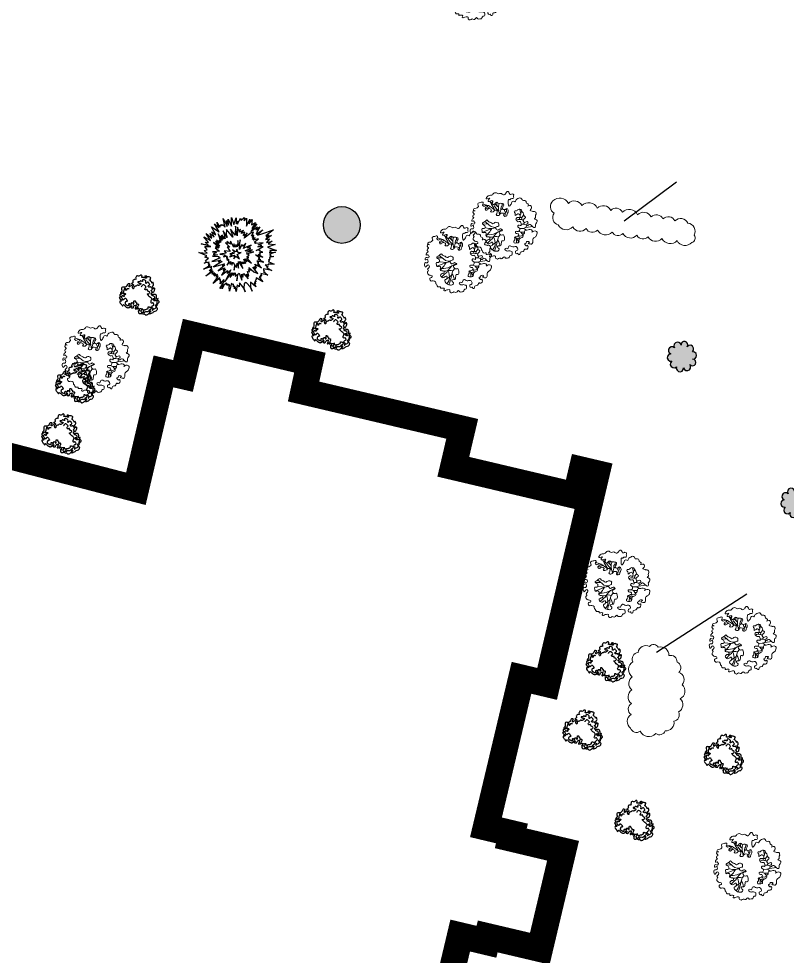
# Model space of a CAD drawing. Header units: metres. Extents: x 180 to 3220, y 13789 to 15035.
# Drawn here: x 710.4 to 739.44, y 14719.21 to 14754.6 of the extents above; entities that cross this region are included whole.
import ezdxf

# ---------------------------------------------------------------- set-up
doc = ezdxf.new("R2010")
doc.units = ezdxf.units.M
doc.header["$MEASUREMENT"] = 0
doc.linetypes.add('482 Границы районов', pattern=[5, 3, -1, 0, -1])
for name, color, linetype in [('!!!_1. Дендра_выноски_сохранить', 7, 'Continuous'), ('!!!_Условные обозначения на ЛИСТ', 7, 'Continuous'), ('04 Дендроплан (существующие растения)', 7, 'Continuous'), ('04 Дендроплан (удаление)', 240, 'Continuous'), ('04 План (существующие кустарники)', 7, 'Continuous'), ('50 Дендроплан - Деревья вырубаемые', 7, 'Continuous')]:
    doc.layers.add(name, color=color, linetype=linetype)
doc.layers.get('50 Дендроплан - Деревья вырубаемые').off()

# ---------------------------------------------------------------- blocks, each defined once
blk = doc.blocks.new('A$C442D7FB9')
at = {"layer": '04 Дендроплан (удаление)', "lineweight": 30}
h = blk.add_hatch(color=0, dxfattribs=at)
h.dxf.hatch_style = 1
edge = h.paths.add_edge_path()
edge.add_arc((0, 0), 0.5, 0, 360)
at = {"layer": '04 Дендроплан (удаление)', "color": 0, "lineweight": 30}
blk.add_circle((0, 0), 0.5, dxfattribs=at)
blk = doc.blocks.new('A$Cb4aaf1f0')
at = {"layer": '04 Дендроплан (удаление)'}
h = blk.add_hatch(color=0, dxfattribs=at)
h.dxf.hatch_style = 1
h.paths.add_polyline_path([(0.394, 0.178), (0.394, 0.178), (0.436, 0.242), (0.436, 0.32), (0.397, 0.387), (0.33, 0.422), (0.253, 0.414), (0.192, 0.37), (0.217, 0.426), (0.211, 0.489), (0.177, 0.539), (0.122, 0.568), (0.06, 0.568), (0.008, 0.54), (-0.026, 0.489), (-0.033, 0.426), (-0.06, 0.49), (-0.116, 0.532), (-0.185, 0.541), (-0.25, 0.515), (-0.293, 0.46), (-0.304, 0.39), (-0.279, 0.326), (-0.339, 0.363), (-0.408, 0.366), (-0.47, 0.333), (-0.508, 0.273), (-0.512, 0.204), (-0.48, 0.14), (-0.423, 0.102), (-0.496, 0.077), (-0.545, 0.018), (-0.555, -0.058), (-0.523, -0.128), (-0.46, -0.17), (-0.383, -0.173), (-0.432, -0.233), (-0.441, -0.309), (-0.41, -0.379), (-0.346, -0.421), (-0.271, -0.424), (-0.203, -0.385), (-0.213, -0.455), (-0.185, -0.52), (-0.131, -0.562), (-0.061, -0.573), (0.004, -0.548), (0.048, -0.493), (0.06, -0.425), (0.093, -0.486), (0.151, -0.524), (0.221, -0.528), (0.283, -0.497), (0.322, -0.44), (0.322, -0.358), (0.298, -0.306), (0.348, -0.343), (0.409, -0.351), (0.467, -0.33), (0.508, -0.284), (0.522, -0.223), (0.506, -0.164), (0.462, -0.119), (0.403, -0.1), (0.48, -0.084), (0.535, -0.03), (0.553, 0.044), (0.53, 0.119), (0.47, 0.168)])
at = {"layer": '04 Дендроплан (удаление)', "flags": 128}
blk.add_lwpolyline([(0.394, 0.178), (0.394, 0.178), (0.436, 0.242), (0.436, 0.32), (0.397, 0.387), (0.33, 0.422), (0.253, 0.414), (0.192, 0.37), (0.217, 0.426), (0.211, 0.489), (0.177, 0.539), (0.122, 0.568), (0.06, 0.568), (0.008, 0.54), (-0.026, 0.489), (-0.033, 0.426), (-0.06, 0.49), (-0.116, 0.532), (-0.185, 0.541), (-0.25, 0.515), (-0.293, 0.46), (-0.304, 0.39), (-0.279, 0.326), (-0.339, 0.363), (-0.408, 0.366), (-0.47, 0.333), (-0.508, 0.273), (-0.512, 0.204), (-0.48, 0.14), (-0.423, 0.102), (-0.496, 0.077), (-0.545, 0.018), (-0.555, -0.058), (-0.523, -0.128), (-0.46, -0.17), (-0.383, -0.173), (-0.432, -0.233), (-0.441, -0.309), (-0.41, -0.379), (-0.346, -0.421), (-0.271, -0.424), (-0.203, -0.385), (-0.213, -0.455), (-0.185, -0.52), (-0.131, -0.562), (-0.061, -0.573), (0.004, -0.548), (0.048, -0.493), (0.06, -0.425), (0.093, -0.486), (0.151, -0.524), (0.221, -0.528), (0.283, -0.497), (0.322, -0.44), (0.322, -0.358), (0.298, -0.306), (0.348, -0.343), (0.409, -0.351), (0.467, -0.33), (0.508, -0.284), (0.522, -0.223), (0.506, -0.164), (0.462, -0.119), (0.403, -0.1), (0.48, -0.084), (0.535, -0.03), (0.553, 0.044), (0.53, 0.119), (0.47, 0.168)], close=True, dxfattribs=at)
blk = doc.blocks.new('Лиственное дерево существующее')
at = {"color": 114, "lineweight": 0}
for p, q in [((-1.275, 1.287), (-1.119, 1.252)), ((-1.119, 1.252), (-0.938, 1.195)), ((-0.938, 1.195), (-0.761, 1.08)), ((-0.799, 1.368), (-0.859, 1.458)), ((-0.751, 1.267), (-0.799, 1.368)), ((-0.782, 1.333), (-0.669, 1.479)), ((-0.639, 1.076), (-0.751, 1.267)), ((-0.62, 1.247), (-0.563, 1.155)), ((-0.563, 1.155), (-0.46, 1.026)), ((-0.403, 1.17), (-0.548, 1.306)), ((-0.427, 1.275), (-0.411, 1.393)), ((-0.415, 1.181), (-0.427, 1.275)), ((-0.334, 1.1), (-0.403, 1.17)), ((-0.337, 1.006), (-0.332, 1.162)), ((-0.332, 1.162), (-0.28, 1.33)), ((-0.173, 1.105), (-0.103, 1.192)), ((-0.103, 1.192), (-0.105, 1.321)), ((-0.829, 1.124), (-1.138, 0.99)), ((-0.761, 1.08), (-0.541, 0.917)), ((-0.541, 0.917), (-0.639, 1.076)), ((-0.46, 1.026), (-0.309, 0.866)), ((-0.309, 0.866), (-0.337, 1.006)), ((-0.285, 0.754), (-0.309, 0.866)), ((-0.266, 0.631), (-0.285, 0.754)), ((-0.266, 0.631), (-0.221, 0.786)), ((-0.221, 0.786), (-0.18, 0.943)), ((-0.183, 1.016), (-0.173, 1.105)), ((-0.18, 0.943), (-0.183, 1.016)), ((-0.18, 0.943), (-0.086, 1.015)), ((0.011, 0.712), (0.08, 0.738)), ((0.058, 0.845), (0.018, 0.955)), ((0.027, 0.553), (0.067, 0.65)), ((0.098, 0.768), (0.058, 0.845)), ((0.067, 0.65), (0.08, 0.738)), ((0.08, 0.738), (0.145, 0.845)), ((0.145, 0.845), (0.151, 1.018)), ((1.012, 0.68), (0.961, 0.98)), ((0.98, 0.595), (1.012, 0.68)), ((1.002, 0.737), (1.083, 0.859)), ((1.191, 0.617), (1.088, 0.479)), ((-1.081, 0.093), (-1.287, 0.08)), ((-0.976, 0.096), (-1.147, 0.235)), ((-0.973, 0.093), (-1.081, 0.093)), ((-0.885, 0.021), (-0.976, 0.096)), ((-0.772, -0.073), (-0.885, 0.021)), ((0.748, 0.317), (0.854, 0.368)), ((0.854, 0.368), (1.012, 0.353)), ((0.912, 0.363), (0.952, 0.477)), ((1.088, 0.479), (0.952, 0.477)), ((1.012, 0.353), (1.103, 0.344)), ((1.044, 0.078), (1.18, 0.078)), ((1.088, 0.479), (1.064, 0.348)), ((1.103, 0.344), (1.176, 0.338)), ((1.18, 0.078), (1.236, 0.183)), ((1.18, 0.078), (1.336, 0.043)), ((-1.169, -0.374), (-1.309, -0.418)), ((-0.931, -0.27), (-1.169, -0.374)), ((-1.091, -0.147), (-1.147, -0.134)), ((-0.91, -0.179), (-1.091, -0.147)), ((-0.95, -0.489), (-1.084, -0.647)), ((-0.882, -0.56), (-1.076, -0.551)), ((-0.86, -0.395), (-0.95, -0.489)), ((-0.739, -0.188), (-0.931, -0.27)), ((-0.739, -0.188), (-0.91, -0.179)), ((-0.641, -0.519), (-0.882, -0.56)), ((-0.821, -0.312), (-0.86, -0.395)), ((-0.739, -0.188), (-0.821, -0.312)), ((-0.638, -0.11), (-0.772, -0.073)), ((-0.5, -0.151), (-0.739, -0.188)), ((-0.386, -0.406), (-0.641, -0.519)), ((-0.489, -0.116), (-0.638, -0.11)), ((-0.514, -0.534), (-0.624, -0.681)), ((-0.386, -0.406), (-0.514, -0.534)), ((-0.113, -0.252), (-0.386, -0.406)), ((-0.212, -0.551), (-0.335, -0.691)), ((0.87, -0.356), (1.013, -0.408)), ((0.953, -0.18), (1.158, -0.176)), ((1.013, -0.408), (1.247, -0.408)), ((1.013, -0.408), (1.096, -0.512)), ((1.158, -0.176), (1.317, -0.128)), ((1.158, -0.176), (1.267, -0.218)), ((1.267, -0.218), (1.367, -0.287)), ((1.317, -0.128), (1.739, -0.074)), ((1.328, -0.127), (1.373, -0.019)), ((-0.804, -0.883), (-0.997, -1.067)), ((-0.75, -0.714), (-0.864, -0.716)), ((-0.699, -0.796), (-0.804, -0.883)), ((-0.624, -0.681), (-0.75, -0.714)), ((-0.624, -0.681), (-0.699, -0.796)), ((-0.629, -1.132), (-0.696, -1.173)), ((-0.532, -1.058), (-0.629, -1.132)), ((-0.525, -0.67), (-0.624, -0.681)), ((-0.624, -0.681), (-0.572, -0.807)), ((-0.572, -0.807), (-0.55, -0.923)), ((-0.55, -0.923), (-0.535, -1.06)), ((-0.535, -1.06), (-0.535, -1.187)), ((-0.408, -0.969), (-0.532, -1.058)), ((-0.427, -0.678), (-0.525, -0.67)), ((-0.422, -1.093), (-0.47, -1.242)), ((-0.335, -0.691), (-0.427, -0.678)), ((-0.408, -0.969), (-0.422, -1.093)), ((-0.335, -0.691), (-0.408, -0.969)), ((-0.381, -0.865), (-0.316, -0.99)), ((-0.316, -0.99), (-0.275, -1.107)), ((-0.275, -1.107), (-0.238, -1.23)), ((0.682, -0.698), (0.762, -0.798)), ((0.762, -0.798), (0.755, -1.059)), ((0.762, -0.798), (0.835, -0.77)), ((0.762, -0.798), (0.907, -0.988)), ((0.835, -0.77), (0.929, -0.824)), ((0.873, -0.622), (0.961, -0.786)), ((0.873, -0.622), (0.993, -0.651)), ((0.993, -0.651), (1.163, -0.596)), ((-0.622, -1.395), (-0.691, -1.474)), ((-0.566, -1.298), (-0.622, -1.395)), ((-0.535, -1.187), (-0.566, -1.298)), ((-0.515, -1.373), (-0.564, -1.545)), ((-0.47, -1.242), (-0.515, -1.373))]:
    blk.add_line(p, q, dxfattribs=at)
for points, knots in [([(-1.863, -0.802), (-1.881, -0.757), (-1.747, -0.684), (-1.911, -0.574), (-1.692, -0.517), (-1.79, -0.294), (-1.907, -0.385), (-1.984, -0.55), (-2.059, -0.321), (-1.999, -0.175), (-1.894, -0.235), (-1.819, -0.16), (-1.828, -0.083), (-1.849, 0.055), (-2.007, -0.094), (-1.999, 0.047), (-1.938, 0.153), (-1.832, 0.046), (-1.733, 0.144), (-1.793, 0.214), (-1.838, 0.303), (-1.955, 0.22), (-1.946, 0.341), (-1.898, 0.392), (-1.788, 0.464), (-1.907, 0.519), (-1.872, 0.623), (-1.76, 0.663), (-1.864, 0.745), (-1.889, 0.84), (-1.824, 0.904), (-1.659, 0.854), (-1.891, 0.903), (-1.808, 1.034), (-1.683, 1.022), (-1.589, 1.081), (-1.522, 1.172), (-1.609, 1.251), (-1.548, 1.37), (-1.423, 1.371), (-1.266, 1.445), (-1.233, 1.311), (-1.326, 1.255), (-1.263, 1.188), (-1.194, 1.144), (-1.114, 1.199), (-1.035, 1.222), (-0.951, 1.163), (-1.052, 1.106), (-1.123, 1.075), (-1.151, 0.983), (-1.088, 0.91), (-0.99, 0.942), (-0.937, 1.041), (-0.833, 0.999), (-0.758, 0.957), (-0.756, 0.875), (-0.858, 0.837), (-0.695, 0.783), (-0.611, 0.852), (-0.527, 0.951), (-0.375, 0.902), (-0.426, 0.79), (-0.418, 0.708), (-0.488, 0.654), (-0.425, 0.592), (-0.354, 0.593), (-0.251, 0.613), (-0.225, 0.746), (-0.105, 0.754), (0.053, 0.733), (-0.044, 0.628), (0.019, 0.538), (0.099, 0.557), (0.195, 0.575), (0.173, 0.707), (0.273, 0.796), (0.262, 0.925), (0.181, 1.071), (0.093, 0.951), (-0.002, 0.952), (-0.083, 0.981), (-0.098, 1.072), (-0.033, 1.146), (0.02, 1.288), (-0.113, 1.322), (-0.213, 1.354), (-0.344, 1.304), (-0.427, 1.44), (-0.522, 1.344), (-0.56, 1.288), (-0.617, 1.228), (-0.671, 1.281), (-0.73, 1.337), (-0.664, 1.401), (-0.662, 1.525), (-0.806, 1.471), (-0.975, 1.423), (-0.933, 1.56), (-0.796, 1.69), (-0.974, 1.592), (-1.114, 1.604), (-1.027, 1.718), (-0.966, 1.811), (-0.835, 1.824), (-0.696, 1.818), (-0.625, 1.999), (-0.435, 1.978), (-0.317, 1.874), (-0.169, 1.993), (-0.037, 1.791), (0.118, 1.927), (0.171, 2.072), (0.331, 2.017), (0.32, 1.881), (0.433, 1.862), (0.5, 1.939), (0.63, 1.849), (0.551, 1.757), (0.61, 1.682), (0.54, 1.583), (0.423, 1.658), (0.38, 1.528), (0.285, 1.601), (0.255, 1.442), (0.259, 1.344), (0.267, 1.066), (0.442, 1.277), (0.452, 1.397), (0.554, 1.491), (0.691, 1.367), (0.706, 1.583), (0.847, 1.604), (0.949, 1.69), (1.08, 1.634), (1.107, 1.482), (1.251, 1.539), (1.364, 1.464), (1.332, 1.318), (1.543, 1.296), (1.4, 1.122), (1.6, 1.263), (1.746, 1.049), (1.497, 0.884), (1.694, 0.879), (1.77, 0.828), (1.885, 0.882), (1.984, 0.691), (1.87, 0.579), (1.951, 0.461), (1.781, 0.392), (1.935, 0.365), (2.026, 0.299), (1.993, 0.151), (1.874, 0.063), (1.942, -0.057), (1.852, -0.164), (1.705, -0.058), (1.57, 0.123), (1.46, -0.006), (1.368, -0.037), (1.309, 0.063), (1.418, 0.081), (1.488, 0.156), (1.387, 0.288), (1.293, 0.151), (1.168, 0.211), (1.158, 0.338), (1.232, 0.414), (1.37, 0.508), (1.152, 0.589), (1.19, 0.754), (1.08, 0.827), (1.07, 0.942), (0.965, 0.989), (0.834, 0.976), (0.764, 0.841), (0.611, 0.902), (0.608, 0.768), (0.711, 0.734), (0.641, 0.537), (0.789, 0.661), (0.881, 0.732), (0.967, 0.639), (0.997, 0.553), (0.953, 0.449), (0.855, 0.484), (0.758, 0.479), (0.688, 0.371), (0.775, 0.293), (0.847, 0.19), (0.983, 0.282), (1.029, 0.149), (1.046, 0.081), (1.054, -0.055), (0.876, 0.088), (0.805, -0.111), (0.954, -0.136), (0.971, -0.254), (0.916, -0.36), (0.806, -0.365), (0.663, -0.342), (0.715, -0.526), (0.851, -0.462), (0.924, -0.585), (0.833, -0.657), (0.756, -0.694), (0.608, -0.696), (0.717, -0.859), (0.553, -0.942), (0.629, -1.071), (0.741, -1.059), (0.834, -1.056), (0.93, -0.996), (0.884, -0.867), (0.981, -0.75), (1.119, -0.739), (1.208, -0.591), (1.044, -0.489), (1.259, -0.545), (1.236, -0.392), (1.278, -0.271), (1.407, -0.301), (1.52, -0.244), (1.647, -0.243), (1.757, -0.342), (1.628, -0.447), (1.834, -0.304), (1.938, -0.341), (2.024, -0.427), (1.983, -0.534), (1.959, -0.679), (1.81, -0.72), (1.719, -0.862), (1.775, -0.997), (1.685, -1.157), (1.583, -1.102), (1.385, -1.113), (1.618, -0.979), (1.443, -0.96), (1.345, -0.98), (1.358, -1.093), (1.215, -1.09), (1.3, -1.192), (1.368, -1.263), (1.45, -1.161), (1.466, -1.327), (1.427, -1.431), (1.321, -1.45), (1.23, -1.407), (1.216, -1.557), (1.107, -1.596), (0.975, -1.601), (0.989, -1.703), (0.947, -1.778), (0.841, -1.769), (0.866, -1.645), (0.75, -1.749), (0.684, -1.637), (0.696, -1.538), (0.781, -1.521), (0.846, -1.457), (0.816, -1.355), (0.745, -1.251), (0.631, -1.287), (0.523, -1.314), (0.445, -1.241), (0.335, -1.218), (0.262, -1.295), (0.252, -1.455), (0.133, -1.345), (0.026, -1.44), (0.118, -1.522), (0.208, -1.565), (0.318, -1.52), (0.405, -1.554), (0.514, -1.588), (0.498, -1.691), (0.507, -1.814), (0.369, -1.786), (0.336, -1.883), (0.301, -1.974), (0.195, -1.957), (0.081, -2.01), (0.01, -1.844), (-0.069, -1.968), (-0.163, -2.035), (-0.279, -1.927), (-0.37, -2.065), (-0.477, -2.008), (-0.522, -1.934), (-0.473, -1.822), (-0.649, -1.838), (-0.74, -1.86), (-0.831, -1.93), (-0.905, -1.848), (-0.791, -1.771), (-0.94, -1.709), (-1.095, -1.791), (-1.036, -1.621), (-1.266, -1.715), (-1.272, -1.547), (-1.369, -1.482), (-1.348, -1.343), (-1.503, -1.274), (-1.621, -1.34), (-1.705, -1.268), (-1.734, -1.19), (-1.693, -1.089), (-1.578, -1.13), (-1.56, -1.01), (-1.655, -0.965), (-1.758, -0.976), (-1.811, -0.902), (-1.875, -0.857), (-1.857, -0.816), (-1.863, -0.802)], [0, 0, 0, 0, 0.144623, 0.231167, 0.368861, 0.533358, 0.626687, 0.740408, 0.935226, 1.031861, 1.128241, 1.198256, 1.294402, 1.368689, 1.507955, 1.574673, 1.679777, 1.79119, 1.883627, 1.959993, 2.039207, 2.131319, 2.201489, 2.277769, 2.379891, 2.45347, 2.54984, 2.629417, 2.713756, 2.836131, 2.877797, 2.974434, 3.098533, 3.174839, 3.310795, 3.448506, 3.489216, 3.62255, 3.689433, 3.833718, 3.988827, 4.05943, 4.152735, 4.217846, 4.281087, 4.383199, 4.466591, 4.525335, 4.60464, 4.706041, 4.777196, 4.850967, 4.941557, 5.035937, 5.13954, 5.219117, 5.28068, 5.339424, 5.435055, 5.564599, 5.681514, 5.792988, 5.892227, 5.976975, 6.036908, 6.095646, 6.173749, 6.252212, 6.380922, 6.484525, 6.602635, 6.692872, 6.777965, 6.844717, 6.928444, 7.02051, 7.167213, 7.282, 7.407383, 7.507264, 7.609206, 7.678412, 7.741177, 7.842553, 7.980652, 8.063007, 8.187574, 8.307662, 8.420868, 8.524456, 8.606097, 8.65359, 8.733663, 8.78115, 8.875736, 8.947733, 9.070923, 9.223371, 9.297752, 9.425798, 9.577891, 9.656402, 9.742281, 9.880076, 10.010368, 10.101704, 10.271449, 10.469408, 10.556507, 10.704089, 10.878467, 11.055291, 11.171089, 11.284149, 11.417731, 11.482645, 11.567427, 11.68373, 11.77169, 11.843492, 11.921933, 12.039354, 12.124248, 12.185085, 12.279334, 12.442083, 12.611011, 12.797738, 12.921046, 13.015017, 13.129765, 13.27535, 13.406716, 13.521304, 13.644281, 13.753137, 13.886642, 13.991763, 14.093139, 14.248215, 14.338926, 14.451134, 14.636917, 14.813923, 14.953979, 15.006047, 15.083831, 15.270441, 15.402543, 15.48891, 15.598301, 15.682028, 15.794092, 15.927518, 16.058446, 16.173604, 16.260996, 16.378012, 16.633999, 16.747204, 16.817387, 16.885538, 16.980265, 17.054418, 17.157369, 17.299589, 17.380857, 17.502298, 17.608515, 17.708493, 17.875073, 18.018008, 18.132164, 18.220812, 18.330672, 18.42764, 18.594846, 18.685597, 18.781631, 18.83834, 18.974753, 19.095535, 19.196942, 19.302834, 19.396624, 19.471771, 19.573189, 19.64865, 19.757506, 19.853667, 19.959896, 20.083661, 20.173311, 20.285247, 20.335982, 20.497146, 20.604648, 20.73546, 20.822811, 20.919446, 21.052361, 21.138111, 21.251311, 21.378508, 21.468801, 21.559641, 21.663684, 21.760796, 21.866457, 22.044178, 22.114637, 22.23047, 22.341438, 22.400666, 22.529106, 22.668332, 22.783263, 22.938439, 23.01956, 23.126312, 23.267144, 23.355432, 23.45979, 23.589203, 23.728577, 23.835857, 23.898351, 24.043906, 24.189962, 24.256212, 24.371649, 24.490581, 24.67199, 24.766696, 24.956099, 25.083087, 25.169948, 25.292933, 25.419422, 25.526836, 25.615518, 25.691414, 25.778638, 25.869312, 25.961297, 26.024928, 26.121298, 26.263466, 26.360434, 26.407027, 26.517617, 26.650303, 26.74818, 26.826653, 26.905094, 26.978885, 27.046871, 27.126191, 27.241376, 27.314599, 27.389769, 27.472839, 27.551312, 27.683547, 27.788448, 27.871841, 27.999501, 28.077604, 28.175679, 28.291585, 28.394565, 28.492933, 28.567087, 28.697918, 28.77954, 28.894137, 28.975271, 29.07451, 29.169691, 29.264917, 29.370694, 29.435998, 29.525045, 29.645134, 29.756428, 29.862319, 29.956635, 30.074745, 30.200153, 30.306664, 30.366297, 30.449133, 30.570729, 30.713328, 30.79014, 30.852634, 30.945669, 31.037541, 31.189615, 31.243213, 31.410359, 31.536232, 31.621622, 31.733558, 31.886269, 32.00739, 32.09115, 32.172123, 32.250875, 32.347965, 32.418568, 32.512539, 32.612542, 32.705135, 32.769699, 32.813194, 32.813194, 32.813194, 32.813194]), ([(-0.602, -1.531), (-0.637, -1.511), (-0.708, -1.467), (-0.788, -1.386), (-0.835, -1.244), (-0.712, -1.219), (-0.678, -1.13), (-0.654, -0.981), (-0.819, -1.048), (-0.915, -1.145), (-1.007, -1.056), (-1.104, -0.978), (-1.018, -0.888), (-0.949, -0.836), (-0.841, -0.875), (-0.83, -0.671), (-0.981, -0.711), (-1.12, -0.654), (-1.057, -0.535), (-1.096, -0.37), (-1.312, -0.5), (-1.319, -0.325), (-1.366, -0.145), (-1.189, -0.222), (-1.133, -0.117), (-1.133, 0.017), (-1.282, 0.029), (-1.313, 0.162), (-1.188, 0.195), (-1.12, 0.258), (-1.017, 0.368), (-0.96, 0.246), (-0.88, 0.2), (-0.773, 0.186), (-0.694, 0.064), (-0.588, 0.147), (-0.489, 0.209), (-0.378, 0.177), (-0.291, 0.112), (-0.324, 0.045), (-0.292, -0.066), (-0.449, -0.048), (-0.518, -0.154), (-0.453, -0.207), (-0.425, -0.292), (-0.309, -0.266), (-0.239, -0.183), (-0.144, -0.218), (-0.058, -0.305), (-0.195, -0.348), (-0.301, -0.387), (-0.272, -0.491), (-0.218, -0.55), (-0.136, -0.606), (-0.023, -0.531), (0.024, -0.659), (0.046, -0.756), (0.034, -0.851), (-0.017, -0.955), (-0.152, -0.883), (-0.141, -1.045), (-0.171, -1.124), (-0.178, -1.235), (-0.287, -1.228), (-0.413, -1.238), (-0.379, -1.369), (-0.286, -1.387), (-0.29, -1.469), (-0.332, -1.538), (-0.429, -1.563), (-0.519, -1.55), (-0.579, -1.545), (-0.602, -1.531)], [0, 0, 0, 0, 0.119147, 0.244704, 0.355195, 0.456841, 0.525213, 0.64652, 0.761794, 0.906015, 0.999107, 1.102214, 1.21292, 1.287506, 1.35766, 1.479239, 1.62773, 1.713089, 1.858081, 1.936445, 2.136108, 2.227757, 2.383509, 2.506371, 2.592801, 2.687321, 2.856666, 2.919037, 3.017629, 3.155387, 3.246677, 3.353704, 3.442539, 3.52579, 3.669986, 3.756325, 3.869148, 4.011227, 4.081037, 4.138722, 4.206699, 4.365743, 4.440415, 4.505889, 4.585073, 4.671725, 4.788569, 4.878809, 4.948708, 5.073582, 5.166391, 5.253695, 5.327262, 5.415765, 5.519566, 5.621336, 5.725491, 5.831081, 5.911981, 6.005594, 6.125346, 6.227321, 6.306075, 6.391977, 6.508685, 6.596002, 6.686109, 6.737432, 6.809051, 6.915906, 7.005912, 7.085383, 7.085383, 7.085383, 7.085383])]:
    blk.add_open_spline(points, degree=3, knots=knots, dxfattribs=at)
blk = doc.blocks.new('Ель существующая на участке')
at = {"color": 114}
for p, q in [((-1.458, 1.799), (-1.206, 1.556)), ((-1.179, 1.325), (-1.458, 1.799)), ((-1.333, 1.879), (-1.139, 1.603)), ((-1.206, 1.556), (-1.333, 1.879)), ((-1.139, 1.603), (-1.09, 1.769)), ((-1.09, 1.769), (-1.009, 1.694)), ((-1.009, 1.694), (-0.993, 1.763)), ((-0.993, 1.763), (-0.824, 1.608)), ((-0.954, 2.125), (-0.702, 1.636)), ((-0.824, 1.608), (-0.954, 2.125)), ((-0.733, 2.004), (-0.616, 1.724)), ((-0.702, 1.636), (-0.733, 2.004)), ((-0.65, 2.092), (-0.45, 1.669)), ((-0.616, 1.724), (-0.65, 2.092)), ((-0.45, 1.669), (-0.445, 2.184)), ((-0.445, 2.184), (-0.306, 1.755)), ((-0.306, 1.755), (-0.154, 2.172)), ((-0.154, 2.172), (-0.149, 1.793)), ((-0.149, 1.793), (-0.066, 1.965)), ((-0.074, 1.78), (0.112, 2.139)), ((-0.066, 1.965), (-0.074, 1.78)), ((0.112, 2.139), (0.143, 1.993)), ((0.143, 1.993), (0.32, 2.176)), ((0.32, 2.176), (0.325, 1.974)), ((0.325, 1.974), (0.467, 2.151)), ((0.467, 2.151), (0.464, 1.664)), ((0.464, 1.664), (0.671, 2.09)), ((0.671, 2.09), (0.622, 1.794)), ((0.622, 1.794), (0.804, 2.062)), ((1.1, 1.794), (0.724, 1.337)), ((0.804, 2.062), (0.771, 1.744)), ((0.771, 1.744), (1.012, 1.885)), ((1.012, 1.885), (0.79, 1.528)), ((0.79, 1.528), (1.1, 1.794)), ((-1.979, 1.214), (-1.627, 0.943)), ((-1.71, 0.802), (-1.979, 1.214)), ((-1.73, 1.211), (-1.483, 0.998)), ((-1.627, 0.943), (-1.73, 1.211)), ((-1.644, 1.621), (-1.179, 1.325)), ((-1.386, 1.137), (-1.644, 1.621)), ((-1.633, 1.308), (-1.386, 1.137)), ((-1.483, 0.998), (-1.633, 1.308)), ((-1.241, 1.197), (-1.093, 0.695)), ((-1.017, 0.804), (-1.241, 1.197)), ((-1.015, 1.144), (-0.937, 0.877)), ((-0.833, 0.89), (-1.015, 1.144)), ((-0.939, 1.373), (-0.833, 0.89)), ((-0.702, 0.968), (-0.939, 1.373)), ((-0.745, 1.451), (-0.755, 1.166)), ((-0.755, 1.166), (-0.702, 0.968)), ((-0.352, 0.993), (-0.745, 1.451)), ((-0.492, 1.486), (-0.352, 0.993)), ((-0.225, 1.119), (-0.492, 1.486)), ((-0.205, 1.668), (-0.225, 1.119)), ((-0.102, 1.066), (-0.205, 1.668)), ((-0.069, 1.59), (-0.102, 1.066)), ((-0.001, 1.383), (-0.069, 1.59)), ((0.104, 1.486), (-0.001, 1.383)), ((0.031, 1.295), (0.104, 1.486)), ((0.278, 1.406), (0.031, 1.295)), ((0.142, 1.222), (0.278, 1.406)), ((0.356, 1.3), (0.142, 1.222)), ((0.271, 1.101), (0.356, 1.3)), ((0.359, 1.187), (0.271, 1.101)), ((0.747, 1.255), (0.324, 0.935)), ((0.324, 0.935), (0.515, 1.252)), ((0.515, 1.252), (0.336, 1.059)), ((0.336, 1.059), (0.359, 1.187)), ((0.724, 1.337), (1.104, 1.616)), ((0.898, 1.288), (0.747, 1.255)), ((0.777, 1.079), (0.898, 1.288)), ((1.024, 1.447), (1.264, 1.616)), ((1.104, 1.616), (1.024, 1.447)), ((1.057, 1.168), (1.444, 1.447)), ((1.126, 1.375), (1.057, 1.168)), ((1.264, 1.616), (1.126, 1.375)), ((1.444, 1.447), (1.137, 1.107)), ((1.137, 1.107), (1.394, 1.187)), ((1.394, 1.187), (2.098, 1.444)), ((2.098, 1.444), (1.636, 1.071)), ((-2.28, 0.59), (-1.846, 0.542)), ((-1.694, 0.435), (-2.28, 0.59)), ((-2.103, 1.018), (-1.71, 0.802)), ((-1.84, 0.677), (-2.103, 1.018)), ((-2.034, 0.694), (-1.84, 0.677)), ((-1.846, 0.542), (-2.034, 0.694)), ((-1.521, 0.678), (-1.166, 0.383)), ((-1.139, 0.469), (-1.521, 0.678)), ((-1.406, 0.73), (-1.139, 0.469)), ((-1.212, 0.602), (-1.406, 0.73)), ((-1.343, 0.809), (-1.212, 0.602)), ((-1.154, 0.652), (-1.343, 0.809)), ((-1.199, 0.786), (-1.154, 0.652)), ((-1.093, 0.695), (-1.199, 0.786)), ((-1.095, 1.068), (-1.017, 0.804)), ((-0.937, 0.877), (-1.095, 1.068)), ((-0.795, 0.653), (-0.543, 0.395)), ((-0.653, 0.608), (-0.795, 0.653)), ((-0.724, 0.734), (-0.653, 0.608)), ((-0.505, 0.573), (-0.724, 0.734)), ((-0.501, 0.75), (-0.505, 0.573)), ((-0.307, 0.389), (-0.501, 0.75)), ((-0.294, 0.585), (-0.307, 0.389)), ((-0.207, 0.389), (-0.294, 0.585)), ((-0.055, 0.785), (-0.087, 0.421)), ((0.006, 0.472), (-0.055, 0.785)), ((0.077, 0.83), (0.006, 0.472)), ((0.049, 0.246), (0.077, 0.83)), ((0.423, 0.633), (0.239, 0.459)), ((0.281, 0.31), (0.423, 0.633)), ((0.918, 1.121), (0.777, 1.079)), ((0.812, 0.983), (0.918, 1.121)), ((0.91, 1.021), (0.812, 0.983)), ((0.832, 0.87), (0.91, 1.021)), ((0.988, 0.96), (0.832, 0.87)), ((0.873, 0.814), (0.988, 0.96)), ((1.192, 0.897), (0.873, 0.814)), ((0.925, 0.691), (1.192, 0.897)), ((1.031, 0.704), (0.925, 0.691)), ((0.981, 0.61), (1.031, 0.704)), ((1.472, 0.656), (0.981, 0.61)), ((0.981, 0.61), (0.981, 0.61)), ((1.167, 0.527), (1.472, 0.656)), ((1.979, 1.09), (1.617, 0.86)), ((1.617, 0.86), (1.866, 0.902)), ((1.636, 1.071), (1.832, 1.121)), ((1.866, 0.902), (1.669, 0.681)), ((1.669, 0.681), (2.023, 0.761)), ((1.832, 1.121), (1.683, 0.996)), ((1.683, 0.996), (1.979, 1.09)), ((2.023, 0.761), (1.772, 0.591)), ((1.772, 0.591), (2.204, 0.55)), ((-2.424, 0.067), (-1.904, 0.026)), ((-1.929, -0.137), (-2.424, 0.067)), ((-2.092, 0.181), (-1.918, 0.239)), ((-1.904, 0.026), (-2.092, 0.181)), ((-2.053, 0.424), (-1.694, 0.435)), ((-1.918, 0.239), (-2.053, 0.424)), ((-1.174, 0.147), (-1.592, 0.101)), ((-1.592, 0.101), (-1.34, 0.07)), ((-1.34, 0.07), (-1.544, -0.038)), ((-1.421, 0.353), (-1.174, 0.147)), ((-1.219, 0.323), (-1.421, 0.353)), ((-1.388, 0.449), (-1.219, 0.323)), ((-1.166, 0.383), (-1.388, 0.449)), ((-0.756, 0.024), (-1.147, -0.022)), ((-0.885, 0.173), (-0.756, 0.024)), ((-0.511, 0.137), (-0.885, 0.173)), ((-0.695, 0.411), (-0.511, 0.137)), ((-0.543, 0.395), (-0.695, 0.411)), ((-0.282, 0.008), (-0.534, -0.017)), ((-0.231, 0.092), (-0.414, 0.051)), ((-0.414, 0.051), (-0.282, 0.008)), ((-0.389, 0.239), (-0.231, 0.092)), ((-0.163, 0.107), (-0.389, 0.239)), ((-0.175, 0.553), (-0.207, 0.389)), ((-0.087, 0.421), (-0.175, 0.553)), ((-0.122, 0.27), (-0.163, 0.107)), ((-0.046, 0.057), (-0.122, 0.27)), ((-0.097, -0.053), (0.153, 0.062)), ((0.153, 0.062), (-0.046, 0.057)), ((0.188, 0.546), (0.049, 0.246)), ((0.239, 0.459), (0.188, 0.546)), ((0.388, 0.381), (0.281, 0.31)), ((0.381, 0.175), (0.73, 0.323)), ((0.836, 0.23), (0.381, 0.175)), ((0.749, 0.507), (0.388, 0.381)), ((0.459, -0.006), (0.914, 0.117)), ((0.468, 0.094), (0.836, 0.23)), ((0.914, 0.117), (0.468, 0.094)), ((0.501, 0.355), (0.749, 0.507)), ((0.73, 0.323), (0.501, 0.355)), ((1.049, 0.19), (1.464, 0.404)), ((1.288, 0.22), (1.049, 0.19)), ((1.155, 0.412), (1.386, 0.5)), ((1.464, 0.404), (1.155, 0.412)), ((1.386, 0.5), (1.167, 0.527)), ((1.245, 0.061), (1.454, 0.084)), ((1.321, -0.024), (1.245, 0.061)), ((1.27, 0.142), (1.288, 0.22)), ((1.454, 0.084), (1.27, 0.142)), ((2.204, 0.55), (1.733, 0.387)), ((1.733, 0.387), (2.278, 0.199)), ((1.941, 0.099), (1.844, 0.063)), ((1.844, 0.063), (2.223, 0.08)), ((2.223, 0.08), (1.849, -0.039)), ((2.278, 0.199), (1.882, 0.19)), ((1.882, 0.19), (1.941, 0.099)), ((-2.084, -0.565), (-1.951, -0.49)), ((-1.79, -0.523), (-2.084, -0.565)), ((-2.062, -0.212), (-1.929, -0.137)), ((-1.829, -0.266), (-2.062, -0.212)), ((-2.017, -0.423), (-1.829, -0.266)), ((-1.951, -0.49), (-2.017, -0.423)), ((-1.843, -0.6), (-1.79, -0.523)), ((-1.131, -0.256), (-1.632, -0.471)), ((-1.632, -0.471), (-1.083, -0.395)), ((-1.284, -0.072), (-1.597, -0.159)), ((-1.597, -0.159), (-1.207, -0.167)), ((-1.544, -0.038), (-1.284, -0.072)), ((-1.001, -0.471), (-1.3, -0.658)), ((-1.083, -0.395), (-1.244, -0.5)), ((-1.244, -0.5), (-1.001, -0.471)), ((-1.207, -0.167), (-1.229, -0.294)), ((-1.229, -0.294), (-1.131, -0.256)), ((-1.147, -0.022), (-0.815, -0.077)), ((-0.815, -0.077), (-0.921, -0.193)), ((-0.921, -0.193), (-0.711, -0.122)), ((-0.711, -0.122), (-0.76, -0.222)), ((-0.76, -0.222), (-0.682, -0.222)), ((-0.682, -0.222), (-0.747, -0.296)), ((-0.747, -0.296), (-0.669, -0.296)), ((-0.669, -0.296), (-0.721, -0.386)), ((-0.721, -0.386), (-0.621, -0.341)), ((-0.721, -0.689), (-0.508, -0.483)), ((-0.627, -0.534), (-0.721, -0.689)), ((-0.621, -0.341), (-0.627, -0.534)), ((-0.508, -0.483), (-0.547, -0.634)), ((-0.547, -0.634), (-0.408, -0.512)), ((-0.394, -0.07), (-0.539, -0.197)), ((-0.539, -0.197), (-0.259, -0.096)), ((-0.534, -0.017), (-0.394, -0.07)), ((-0.408, -0.512), (-0.424, -0.705)), ((-0.424, -0.705), (-0.35, -0.541)), ((-0.35, -0.541), (-0.269, -0.654)), ((-0.259, -0.096), (-0.294, -0.308)), ((-0.294, -0.308), (-0.172, -0.142)), ((-0.259, -0.096), (-0.259, -0.096)), ((-0.172, -0.142), (0.051, -0.307)), ((-0.172, -0.142), (-0.172, -0.142)), ((0.051, -0.307), (-0.097, -0.053)), ((-0.02, -0.868), (-0.013, -0.468)), ((-0.013, -0.468), (0.235, -0.887)), ((0.112, -0.481), (0.245, -0.61)), ((0.235, -0.887), (0.112, -0.481)), ((0.238, -0.497), (0.316, -0.623)), ((0.245, -0.61), (0.238, -0.497)), ((0.296, -0.326), (0.487, -0.494)), ((0.435, -0.597), (0.296, -0.326)), ((0.316, -0.623), (0.338, -0.51)), ((0.338, -0.51), (0.435, -0.597)), ((0.383, -0.317), (0.761, -0.568)), ((0.487, -0.494), (0.383, -0.317)), ((0.62, -0.067), (0.459, -0.006)), ((0.491, -0.257), (0.601, -0.241)), ((0.761, -0.568), (0.491, -0.257)), ((0.494, -0.19), (0.62, -0.067)), ((0.601, -0.241), (0.494, -0.19)), ((1.004, -0.077), (1.452, -0.208)), ((1.263, -0.264), (1.004, -0.077)), ((1.092, -0.425), (1.51, -0.521)), ((1.215, -0.543), (1.092, -0.425)), ((1.122, -0.526), (1.215, -0.543)), ((1.281, -0.71), (1.122, -0.526)), ((1.177, -0.357), (1.331, -0.37)), ((1.51, -0.521), (1.177, -0.357)), ((1.18, -0.047), (1.321, -0.024)), ((1.452, -0.208), (1.18, -0.047)), ((1.193, -0.287), (1.263, -0.264)), ((1.331, -0.37), (1.193, -0.287)), ((1.866, -0.442), (1.767, -0.477)), ((1.767, -0.477), (2.143, -0.635)), ((1.874, -0.325), (1.8, -0.386)), ((1.8, -0.386), (1.866, -0.442)), ((1.849, -0.039), (1.93, -0.068)), ((2.11, -0.176), (1.85, -0.231)), ((1.85, -0.231), (1.874, -0.325)), ((1.93, -0.068), (1.883, -0.137)), ((1.883, -0.137), (2.11, -0.176)), ((-2.136, -0.946), (-1.721, -0.697)), ((-1.627, -0.783), (-2.136, -0.946)), ((-1.547, -1.054), (-1.998, -1.361)), ((-1.998, -1.361), (-1.718, -1.098)), ((-1.857, -0.703), (-1.763, -0.614)), ((-1.721, -0.697), (-1.857, -0.703)), ((-1.763, -0.614), (-1.843, -0.6)), ((-1.799, -1.043), (-1.624, -0.877)), ((-1.61, -0.968), (-1.799, -1.043)), ((-1.718, -1.098), (-1.61, -0.968)), ((-1.699, -0.883), (-1.627, -0.783)), ((-1.624, -0.877), (-1.699, -0.883)), ((-1.612, -1.24), (-1.547, -1.054)), ((-1.525, -0.798), (-0.87, -0.607)), ((-1.3, -0.658), (-1.525, -0.798)), ((-0.85, -0.696), (-1.247, -1.042)), ((-1.247, -1.042), (-0.87, -0.854)), ((-0.812, -0.911), (-1.051, -1.294)), ((-1.051, -1.294), (-0.684, -1.017)), ((-0.87, -0.607), (-1.003, -0.741)), ((-1.003, -0.741), (-0.85, -0.696)), ((-0.87, -0.854), (-0.937, -1.013)), ((-0.937, -1.013), (-0.812, -0.911)), ((-0.481, -0.973), (-0.836, -1.706)), ((-0.695, -1.196), (-0.481, -0.973)), ((-0.684, -1.017), (-0.695, -1.196)), ((-0.269, -0.654), (-0.284, -0.997)), ((-0.284, -0.997), (-0.23, -0.71)), ((-0.23, -0.71), (-0.136, -0.839)), ((-0.136, -0.839), (-0.097, -0.578)), ((-0.097, -0.578), (-0.02, -0.868)), ((0.532, -1.077), (0.645, -1.105)), ((0.604, -1.366), (0.532, -1.077)), ((0.594, -0.964), (0.708, -0.992)), ((0.645, -1.105), (0.594, -0.964)), ((0.601, -0.829), (0.906, -1.096)), ((0.708, -0.992), (0.601, -0.829)), ((0.852, -0.816), (1.025, -0.914)), ((1.151, -1.2), (0.852, -0.816)), ((0.906, -1.096), (1.151, -1.2)), ((0.928, -0.766), (1.079, -0.845)), ((1.025, -0.914), (0.928, -0.766)), ((0.962, -0.64), (1.371, -0.86)), ((1.079, -0.845), (0.962, -0.64)), ((1.135, -0.642), (1.281, -0.71)), ((1.371, -0.86), (1.135, -0.642)), ((1.492, -1.078), (1.755, -1.308)), ((1.556, -1.084), (1.492, -1.078)), ((1.503, -0.926), (1.498, -1.001)), ((1.498, -1.001), (1.556, -1.084)), ((2.002, -1.026), (1.503, -0.926)), ((1.592, -0.677), (1.783, -0.791)), ((1.783, -0.702), (1.592, -0.677)), ((1.681, -0.785), (1.739, -0.871)), ((1.783, -0.791), (1.681, -0.785)), ((1.739, -0.871), (2.002, -1.026)), ((1.775, -0.632), (1.783, -0.702)), ((2.143, -0.635), (1.775, -0.632)), ((-1.461, -1.156), (-1.612, -1.24)), ((-1.142, -1.451), (-1.543, -1.797)), ((-1.543, -1.797), (-1.355, -1.523)), ((-1.541, -1.282), (-1.461, -1.156)), ((-1.386, -1.214), (-1.541, -1.282)), ((-1.488, -1.353), (-1.386, -1.214)), ((-1.282, -1.26), (-1.488, -1.353)), ((-1.359, -1.413), (-1.282, -1.26)), ((-1.271, -1.333), (-1.359, -1.413)), ((-1.355, -1.523), (-1.244, -1.39)), ((-1.244, -1.39), (-1.271, -1.333)), ((-1.164, -1.589), (-1.142, -1.451)), ((-1.1, -1.553), (-1.164, -1.589)), ((-1.144, -2.101), (-0.887, -1.689)), ((-1.131, -1.669), (-1.1, -1.553)), ((-1.081, -1.65), (-1.131, -1.669)), ((-0.909, -1.551), (-1.122, -1.824)), ((-1.122, -1.824), (-1.081, -1.65)), ((-0.887, -1.689), (-0.909, -1.551)), ((-0.836, -1.706), (-0.446, -1.162)), ((-0.528, -1.432), (-0.327, -1.162)), ((-0.446, -1.162), (-0.528, -1.432)), ((-0.327, -1.162), (-0.346, -1.322)), ((-0.346, -1.322), (-0.22, -1.168)), ((-0.22, -1.168), (-0.22, -1.354)), ((-0.22, -1.354), (-0.085, -1.247)), ((-0.085, -1.247), (-0.126, -1.64)), ((-0.126, -1.64), (-0.05, -1.266)), ((-0.05, -1.266), (0.025, -1.171)), ((0.025, -1.171), (0.179, -1.605)), ((0.179, -1.605), (0.182, -1.234)), ((0.182, -1.234), (0.242, -1.42)), ((0.242, -1.42), (0.286, -1.19)), ((0.286, -1.19), (0.563, -1.523)), ((0.472, -1.237), (0.604, -1.366)), ((0.563, -1.523), (0.472, -1.237)), ((0.972, -1.66), (1.01, -1.818)), ((1.032, -1.699), (0.972, -1.66)), ((1.049, -1.552), (1.019, -1.594)), ((1.019, -1.594), (1.032, -1.699)), ((1.046, -1.464), (1.049, -1.552)), ((1.448, -1.696), (1.046, -1.464)), ((1.232, -1.425), (1.448, -1.696)), ((1.337, -1.428), (1.232, -1.425)), ((1.29, -1.312), (1.337, -1.428)), ((1.378, -1.334), (1.29, -1.312)), ((1.337, -1.201), (1.378, -1.334)), ((1.755, -1.308), (1.337, -1.201)), ((-0.94, -1.858), (-1.144, -2.101)), ((-1.006, -2.115), (-0.94, -1.858)), ((-0.909, -1.902), (-1.006, -2.115)), ((-0.746, -1.777), (-0.909, -1.902)), ((-0.707, -1.921), (-0.746, -1.777)), ((-0.646, -1.813), (-0.707, -1.921)), ((-0.627, -1.91), (-0.646, -1.813)), ((-0.549, -1.874), (-0.627, -1.91)), ((-0.584, -1.996), (-0.549, -1.874)), ((-0.56, -2.275), (-0.584, -1.996)), ((-0.438, -1.78), (-0.56, -2.275)), ((-0.402, -1.871), (-0.438, -1.78)), ((-0.31, -1.852), (-0.402, -1.871)), ((-0.327, -1.999), (-0.31, -1.852)), ((-0.269, -1.935), (-0.327, -1.999)), ((-0.258, -2.126), (-0.269, -1.935)), ((-0.191, -2.01), (-0.258, -2.126)), ((-0.158, -2.292), (-0.191, -2.01)), ((-0.103, -1.888), (-0.158, -2.292)), ((0.024, -2.007), (-0.103, -1.888)), ((0.036, -1.761), (0.024, -2.007)), ((0.174, -1.896), (0.036, -1.761)), ((0.315, -2.09), (0.174, -1.896)), ((0.326, -1.816), (0.315, -2.09)), ((0.384, -2.3), (0.315, -2.09)), ((0.315, -2.09), (0.384, -2.3)), ((0.382, -1.733), (0.326, -1.816)), ((0.459, -1.769), (0.382, -1.733)), ((0.705, -2.021), (0.459, -1.769)), ((0.708, -1.725), (0.705, -2.021)), ((0.813, -2.267), (0.705, -2.021)), ((0.705, -2.021), (0.813, -2.267)), ((1.032, -2.012), (0.708, -1.725)), ((0.938, -1.76), (1.032, -2.012)), ((1.01, -1.818), (0.938, -1.76))]:
    blk.add_line(p, q, dxfattribs=at)
blk = doc.blocks.new('A$Cd2c5afdf')
at = {"layer": '04 Дендроплан (существующие растения)', "color": 114}
for points, start_tangent, end_tangent in [([(-0.616, -0.319), (-0.631, -0.351), (-0.647, -0.371), (-0.678, -0.324), (-0.711, -0.286), (-0.748, -0.232), (-0.749, -0.185), (-0.699, -0.182), (-0.674, -0.152), (-0.683, -0.126), (-0.726, -0.143), (-0.733, -0.108), (-0.773, -0.048), (-0.739, -0.035), (-0.734, 0.003), (-0.754, 0.051), (-0.711, 0.067), (-0.641, 0.116), (-0.637, 0.123), (-0.647, 0.125), (-0.693, 0.092), (-0.724, 0.103), (-0.723, 0.125), (-0.674, 0.187), (-0.682, 0.267), (-0.669, 0.327), (-0.625, 0.338), (-0.557, 0.337), (-0.499, 0.37), (-0.462, 0.436), (-0.436, 0.469), (-0.393, 0.466), (-0.361, 0.454), (-0.388, 0.422), (-0.397, 0.373), (-0.395, 0.349), (-0.358, 0.374), (-0.283, 0.388), (-0.275, 0.379), (-0.241, 0.387), (-0.232, 0.414), (-0.249, 0.449), (-0.314, 0.462), (-0.279, 0.491), (-0.246, 0.532), (-0.259, 0.567), (-0.241, 0.607), (-0.204, 0.627), (-0.145, 0.637), (-0.127, 0.652), (-0.15, 0.659), (-0.144, 0.707), (-0.122, 0.756), (-0.079, 0.764), (-0.029, 0.752), (0.017, 0.782), (0.04, 0.797), (0.071, 0.797), (0.085, 0.782), (0.088, 0.741), (0.078, 0.706), (0.117, 0.702), (0.187, 0.696), (0.247, 0.676), (0.261, 0.687), (0.254, 0.705), (0.231, 0.731), (0.185, 0.746), (0.2, 0.753), (0.245, 0.763), (0.298, 0.731), (0.338, 0.732), (0.378, 0.718), (0.419, 0.699), (0.405, 0.67), (0.402, 0.63), (0.369, 0.618), (0.394, 0.599), (0.433, 0.551), (0.457, 0.527), (0.47, 0.492), (0.479, 0.503), (0.495, 0.527), (0.516, 0.495), (0.526, 0.442), (0.51, 0.403), (0.489, 0.385), (0.484, 0.362), (0.506, 0.32), (0.503, 0.272), (0.546, 0.316), (0.57, 0.293), (0.562, 0.249), (0.547, 0.186), (0.513, 0.155), (0.469, 0.14), (0.443, 0.114), (0.44, 0.081), (0.469, 0.065), (0.521, 0.07), (0.557, 0.06), (0.594, 0.063), (0.635, 0.014), (0.639, -0.025), (0.639, -0.073), (0.643, -0.106), (0.694, -0.081), (0.684, -0.116), (0.672, -0.148), (0.709, -0.174), (0.731, -0.205), (0.726, -0.24), (0.696, -0.253), (0.683, -0.291), (0.662, -0.302), (0.662, -0.331), (0.642, -0.374), (0.636, -0.424), (0.673, -0.449), (0.674, -0.485), (0.653, -0.525), (0.627, -0.556), (0.545, -0.575), (0.506, -0.61), (0.443, -0.646), (0.41, -0.655), (0.371, -0.662), (0.372, -0.602), (0.374, -0.571), (0.421, -0.571), (0.413, -0.589), (0.366, -0.633), (0.315, -0.678), (0.277, -0.7), (0.225, -0.707), (0.203, -0.688), (0.17, -0.666), (0.122, -0.665), (0.069, -0.647), (0.036, -0.652), (-0.02, -0.652), (-0.04, -0.631), (-0.044, -0.593), (-0.049, -0.527), (-0.013, -0.562), (-0.022, -0.494), (-0.041, -0.467), (-0.08, -0.476), (-0.103, -0.482), (-0.116, -0.434), (-0.137, -0.473), (-0.166, -0.481), (-0.174, -0.461), (-0.151, -0.423), (-0.142, -0.381), (-0.135, -0.34), (-0.169, -0.346), (-0.197, -0.355), (-0.23, -0.39), (-0.237, -0.423), (-0.263, -0.441), (-0.303, -0.435), (-0.325, -0.43), (-0.332, -0.409), (-0.319, -0.401), (-0.302, -0.382), (-0.305, -0.358), (-0.33, -0.361), (-0.357, -0.365), (-0.364, -0.397), (-0.375, -0.417), (-0.397, -0.424), (-0.431, -0.436), (-0.466, -0.43), (-0.497, -0.416), (-0.526, -0.398), (-0.547, -0.376), (-0.582, -0.341), (-0.616, -0.319)], (-0.978083, 0.208214), (-0.978083, 0.208214)), ([(0.466, 0.153), (0.468, 0.175), (0.428, 0.204), (0.455, 0.234), (0.473, 0.258), (0.476, 0.296), (0.444, 0.315), (0.433, 0.347), (0.385, 0.348), (0.343, 0.344), (0.323, 0.367), (0.331, 0.398), (0.382, 0.441), (0.363, 0.472), (0.331, 0.521), (0.302, 0.528), (0.258, 0.491), (0.228, 0.488), (0.229, 0.51), (0.23, 0.576), (0.198, 0.611), (0.147, 0.629), (0.115, 0.623), (0.102, 0.601), (0.108, 0.556), (0.07, 0.562), (0.037, 0.581), (0.013, 0.573), (-0.014, 0.539), (-0.069, 0.542), (-0.062, 0.521), (-0.016, 0.496), (0.047, 0.48), (0.022, 0.436), (-0.016, 0.417), (-0.047, 0.403), (-0.075, 0.419), (-0.11, 0.402), (-0.142, 0.384), (-0.167, 0.376), (-0.207, 0.352), (-0.226, 0.32), (-0.233, 0.274), (-0.261, 0.291), (-0.273, 0.329), (-0.279, 0.356)], (0.359015, 0.933332), (0.017504, 0.999847)), ([(0.087, -0.446), (0.102, -0.5), (0.135, -0.513), (0.146, -0.55), (0.153, -0.576), (0.171, -0.521), (0.207, -0.5), (0.261, -0.495), (0.297, -0.472), (0.318, -0.467), (0.324, -0.4), (0.358, -0.405), (0.39, -0.421), (0.425, -0.411), (0.455, -0.405), (0.489, -0.357), (0.533, -0.333), (0.535, -0.296), (0.52, -0.27), (0.497, -0.245), (0.461, -0.262), (0.428, -0.247), (0.428, -0.198), (0.452, -0.137), (0.461, -0.11), (0.444, -0.079), (0.412, -0.052), (0.339, 0.008), (0.316, 0.039), (0.281, 0.081), (0.323, 0.085), (0.358, 0.111), (0.38, 0.135), (0.341, 0.179), (0.31, 0.187), (0.285, 0.255), (0.235, 0.244), (0.199, 0.253), (0.208, 0.304), (0.238, 0.345), (0.206, 0.393), (0.151, 0.429), (0.113, 0.417), (0.081, 0.378), (0.061, 0.356)], (0.290361, -0.956917), (-0.678805, -0.734319)), ([(-0.398, 0.275), (-0.442, 0.282), (-0.477, 0.281), (-0.491, 0.258), (-0.515, 0.212), (-0.524, 0.249), (-0.541, 0.29), (-0.561, 0.302), (-0.577, 0.295), (-0.579, 0.253), (-0.594, 0.225), (-0.605, 0.189), (-0.611, 0.152), (-0.615, 0.114), (-0.615, 0.091), (-0.591, 0.096), (-0.554, 0.1), (-0.531, 0.087), (-0.542, 0.062), (-0.559, 0.047), (-0.593, 0.044), (-0.59, 0.014), (-0.591, -0.007), (-0.62, 0.004), (-0.647, 0.014), (-0.678, 0.007), (-0.687, -0.018), (-0.678, -0.067), (-0.653, -0.102), (-0.63, -0.122), (-0.61, -0.125), (-0.584, -0.115), (-0.562, -0.085), (-0.539, -0.078), (-0.514, -0.101), (-0.492, -0.132), (-0.478, -0.159), (-0.468, -0.176), (-0.474, -0.192), (-0.497, -0.204), (-0.537, -0.218), (-0.549, -0.25), (-0.55, -0.289), (-0.531, -0.31), (-0.519, -0.326), (-0.493, -0.327), (-0.468, -0.353), (-0.441, -0.351), (-0.427, -0.358), (-0.403, -0.348), (-0.402, -0.325), (-0.406, -0.304), (-0.397, -0.281), (-0.379, -0.275), (-0.359, -0.294), (-0.339, -0.31), (-0.315, -0.301), (-0.309, -0.282), (-0.314, -0.259), (-0.287, -0.242), (-0.257, -0.255), (-0.247, -0.279), (-0.237, -0.297), (-0.217, -0.287), (-0.221, -0.256), (-0.217, -0.211), (-0.208, -0.171), (-0.184, -0.172), (-0.159, -0.188), (-0.156, -0.219), (-0.132, -0.237), (-0.12, -0.25), (-0.119, -0.288), (-0.1, -0.298), (-0.071, -0.294), (-0.044, -0.307), (-0.045, -0.326), (-0.053, -0.358), (-0.076, -0.407), (-0.078, -0.437), (-0.061, -0.452), (-0.039, -0.456), (-0.016, -0.476), (0.006, -0.473), (0.045, -0.467), (0.068, -0.486), (0.073, -0.515), (0.055, -0.544), (0.041, -0.572), (0.051, -0.59), (0.071, -0.602), (0.119, -0.608), (0.159, -0.608), (0.164, -0.633), (0.182, -0.615), (0.21, -0.584), (0.269, -0.576), (0.318, -0.578), (0.342, -0.556), (0.375, -0.518), (0.417, -0.492), (0.434, -0.468), (0.451, -0.439), (0.474, -0.436), (0.496, -0.455), (0.498, -0.48), (0.473, -0.518), (0.483, -0.536), (0.499, -0.502), (0.551, -0.477), (0.601, -0.446), (0.619, -0.422), (0.609, -0.39), (0.59, -0.35), (0.616, -0.325), (0.642, -0.317), (0.653, -0.288), (0.66, -0.252), (0.665, -0.199), (0.655, -0.17), (0.626, -0.152), (0.597, -0.168), (0.564, -0.174), (0.537, -0.162), (0.511, -0.127), (0.505, -0.096), (0.53, -0.091), (0.55, -0.109), (0.582, -0.13), (0.578, -0.083), (0.575, -0.037), (0.552, -0.006), (0.515, 0.01), (0.47, 0.024), (0.453, 0.031)], (-0.900669, 0.434505), (-0.965091, 0.261915))]:
    blk.add_spline(points, degree=3, dxfattribs=dict(at, start_tangent=start_tangent, end_tangent=end_tangent))

msp = doc.modelspace()

# ---------------------------------------------------------------- linework, layer by layer
at = {"layer": '!!!_1. Дендра_выноски_сохранить', "lineweight": 30}
for points in [[(735.257, 14748.431), (733.275, 14746.963)], [(737.904, 14732.884), (734.49, 14730.68)]]:
    msp.add_lwpolyline(points, dxfattribs=at)
at = {"layer": '!!!_Условные обозначения на ЛИСТ', "color": 5, "linetype": '482 Границы районов', "lineweight": 20, "const_width": 1}
msp.add_lwpolyline([(702.708, 14740), (714.83, 14736.857), (715.872, 14741.288), (716.456, 14741.15), (716.608, 14741.115), (716.977, 14742.669), (721.404, 14741.618), (721.165, 14740.529), (727.157, 14739.119), (727.048, 14738.658), (726.82, 14737.688), (731.446, 14736.599), (731.675, 14737.57), (732.232, 14737.439), (730.363, 14729.493), (729.396, 14729.723), (728.054, 14724.081), (729.035, 14723.847), (728.991, 14723.664), (730.966, 14723.195), (730.088, 14719.498), (728.12, 14719.961), (728.073, 14719.759), (727.081, 14719.995), (725.947, 14715.228)], dxfattribs=at)
at = {"layer": '04 План (существующие кустарники)', "color": 65, "lineweight": 0, "extrusion": (0, 0, -1)}
msp.add_lwpolyline([(-730.585, 14747.723, 0.520567), (-731.166, 14747.628, 0.520567), (-731.676, 14747.544, 0.520567), (-732.258, 14747.449, 0.520567), (-732.767, 14747.366, 0.520567), (-733.208, 14747.293, 0.520567), (-733.782, 14747.199, 0.520567), (-734.29, 14747.116, 0.520567), (-734.741, 14747.042, 0.520567), (-735.193, 14746.968, 0.520567), (-735.682, 14746.888, 0.520567), (-735.921, 14746.428, 0.520567), (-735.829, 14746.151, 0.520567), (-735.272, 14746.224, 0.520567), (-734.703, 14746.3, 0.520567), (-734.179, 14746.369, 0.520567), (-733.753, 14746.425, 0.520567), (-733.228, 14746.495, 0.520567), (-732.82, 14746.549, 0.520567), (-732.267, 14746.622, 0.520567), (-731.838, 14746.678, 0.520567), (-731.335, 14746.745, 0.520567), (-730.782, 14746.818, 0.520567), (-730.63, 14747.262, 0.520567), (-730.585, 14747.723, 0.520567)], format="xyb", dxfattribs=at)
at = {"layer": '04 План (существующие кустарники)', "color": 65, "lineweight": 0}
msp.add_lwpolyline([(735.273, 14730.318, -0.520567), (735.345, 14729.929, -0.520567), (735.466, 14729.462, -0.520567), (735.394, 14728.934, -0.520567), (735.327, 14728.436, -0.520567), (735.15, 14728.085, -0.520567), (734.825, 14727.727, -0.520567), (734.468, 14727.619, -0.520567), (733.875, 14727.706, -0.520567), (733.515, 14727.825, -0.520567), (733.533, 14728.336, -0.520567), (733.547, 14728.756, -0.520567), (733.565, 14729.269, -0.520567), (733.582, 14729.756, -0.520567), (733.601, 14730.33, -0.520567), (733.802, 14730.681, -0.520567), (734.23, 14730.903, -0.520567), (734.565, 14730.878, -0.520567), (734.966, 14730.56, -0.520567), (735.273, 14730.318, -0.520567)], format="xyb", dxfattribs=at)

# ---------------------------------------------------------------- block references
at = {"layer": '04 Дендроплан (существующие растения)', "lineweight": 0, "xscale": 0.6250000000001705, "yscale": 0.6250000000001705, "zscale": 0.6250000000001705}
for p in [(727.697, 14755.822), (728.733, 14746.797), (727.008, 14745.52), (713.321, 14741.732), (732.994, 14733.267), (737.762, 14731.136), (737.937, 14722.605)]:
    msp.add_blockref('Лиственное дерево существующее', p, dxfattribs=at)
at = {"layer": '04 Дендроплан (существующие растения)', "lineweight": 15, "xscale": 0.6250000000000142, "yscale": 0.6250000000000142, "zscale": 0.6250000000000142}
msp.add_blockref('Ель существующая на участке', (718.717, 14745.732), dxfattribs=at)
at = {"layer": '04 Дендроплан (удаление)', "color": 0}
for p in [(735.458, 14741.85), (739.745, 14736.342)]:
    msp.add_blockref('A$Cb4aaf1f0', p, dxfattribs=at)
at = {"layer": '04 План (существующие кустарники)', "lineweight": 0}
for p in [(714.973, 14744.126), (722.231, 14742.808), (712.554, 14740.812), (712.032, 14738.88), (732.604, 14730.28), (731.723, 14727.705), (737.055, 14726.786), (733.679, 14724.29)]:
    msp.add_blockref('A$Cd2c5afdf', p, dxfattribs=at)
at = {"layer": '50 Дендроплан - Деревья вырубаемые', "color": 0, "xscale": 1.387412866280584, "yscale": 1.387412866280584, "zscale": 1.387412866280584}
msp.add_blockref('A$C442D7FB9', (722.611, 14746.815), dxfattribs=at)

doc.saveas('drawing.dxf')
